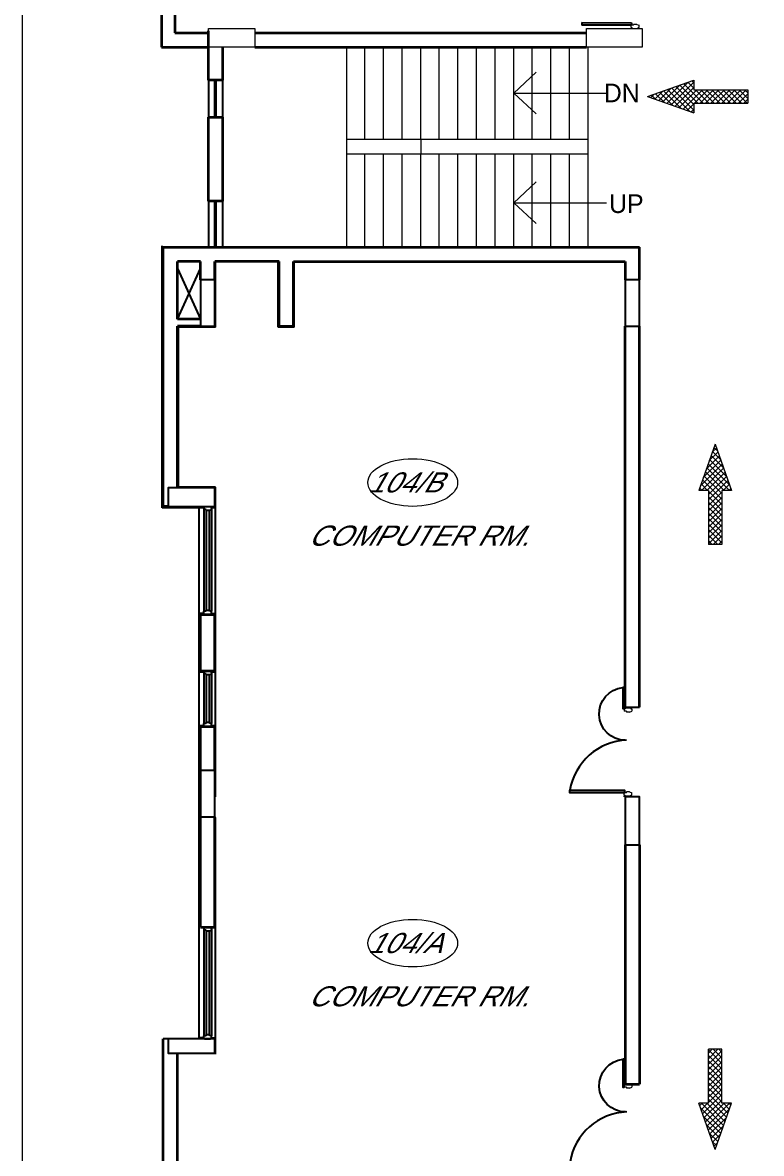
# Model space of a CAD drawing. Extents: x 681461 to 1380439, y -183990 to 19328.
# Drawn here: x 706745 to 718667, y -160609 to -142364 of the extents above; entities that cross this region are included whole.
import ezdxf
from ezdxf.enums import TextEntityAlignment as Align

# ---------------------------------------------------------------- set-up
doc = ezdxf.new("R2010")
doc.units = 0
doc.header["$LTSCALE"] = 900
doc.header["$MEASUREMENT"] = 0
for name, color, linetype in [('1', 7, 'CONTINUOUS'), ('door', 163, 'CONTINUOUS'), ('TEXT', 2, 'CONTINUOUS'), ('WALL', 1, 'CONTINUOUS')]:
    doc.layers.add(name, color=color, linetype=linetype)
doc.layers.add('ELE', color=50, linetype='CONTINUOUS', lineweight=20)
doc.styles.add('ROMANS', font='arial.ttf')
pattern_1 = [(45, (11128.49, 24217.9), (-44.194174, 44.194174), []), (135, (11128.49, 24217.9), (-44.194174, -44.194174), [])]

# ---------------------------------------------------------------- blocks, each defined once
blk = doc.blocks.new('REDFRAME')
at = {"layer": '1', "linetype": 'ByBlock', "lineweight": 13}
for p, q in [((-95, 0), (-95, -15)), ((-95, 0), (0, 0)), ((0, 0), (0, -15)), ((-110, -15), (-110, -50)), ((-110, -15), (-95, -15)), ((-110, -15), (-110, -50)), ((-72, -50), (-110, -50)), ((-72, -50), (-72, -65)), ((-22, -65), (-72, -65)), ((-22, -65), (15, -50)), ((0, -15), (15, -15)), ((15, -15), (15, -50))]:
    blk.add_line(p, q, dxfattribs=at)

msp = doc.modelspace()

# ---------------------------------------------------------------- hatches: boundary and pattern name
at = {"layer": 'door', "linetype": 'ByBlock', "lineweight": 13, "ltscale": 1.25}
h = msp.add_hatch(dxfattribs=at)
h.set_pattern_fill('ANSI37', color=3, scale=500, angle=90)
h.set_pattern_definition([(135, (543445, -850347.1), (-44.194174, -44.194174), []), (225, (543445, -850347.1), (44.194174, -44.194174), [])])
h.paths.add_polyline_path([(717576, -143448.1), (717576, -143293.1), (716831, -143556.1), (717576, -143819.1), (717576, -143664.1), (718447, -143664.1), (718447, -143448.1)])
h = msp.add_hatch(dxfattribs=at)
h.set_pattern_fill('ANSI37', color=3, scale=500)
h.set_pattern_definition(pattern_1)
h.paths.add_polyline_path([(718027.5, -149913.1), (718182.5, -149913.1), (717919.5, -149168.1), (717656.5, -149913.1), (717811.5, -149913.1), (717811.5, -150784.1), (718027.5, -150784.1)])
h = msp.add_hatch(dxfattribs=at)
h.set_pattern_fill('ANSI37', color=3, scale=500)
h.set_pattern_definition(pattern_1)
h.paths.add_polyline_path([(718027.5, -159801.1), (718027.5, -158930.1), (717811.5, -158930.1), (717811.5, -159801.1), (717656.5, -159801.1), (717919.5, -160546.1), (718182.5, -159801.1)])

# ---------------------------------------------------------------- linework, layer by layer
at = {"layer": 'door', "color": 7, "lineweight": 35, "ltscale": 1.25}
for p, q in [((708984.6, -139232.8), (708984.5, -142758.5)), ((709199.6, -139382.9), (709199.5, -142528.5)), ((709199.5, -142528.5), (709744.5, -142528.5)), ((709744.5, -143291.6), (709744.5, -142495.4)), ((710494.5, -142528.5), (715845.1, -142528.5)), ((708984.5, -142758.5), (709744.5, -142758.5)), ((709969.5, -142757.9), (709969.5, -143291.6)), ((710494.5, -142757.9), (715845.1, -142757.9)), ((709969.5, -143291.6), (709744.5, -143291.6)), ((709744.5, -143891.6), (709969.5, -143891.6)), ((709744.5, -145247.2), (709744.5, -143891.6)), ((709969.5, -143891.6), (709969.5, -145247.2)), ((709969.5, -145247.2), (709744.5, -145247.2)), ((709014.5, -150172.9), (709014.5, -145987.9)), ((709014.5, -145987.9), (716699.5, -145987.9)), ((716699.5, -146512.9), (716699.5, -145987.9)), ((709244.5, -147147.9), (709244.5, -146217.9)), ((709614.5, -146217.9), (709244.5, -146217.9)), ((709614.5, -146512.9), (709614.5, -146217.9)), ((709844.5, -146512.9), (709844.5, -146217.9)), ((710884.5, -146217.9), (709844.5, -146217.9)), ((710884.5, -147262.9), (710884.5, -146217.9)), ((711114.5, -146217.9), (716469.5, -146217.9)), ((711114.5, -147262.9), (711114.5, -146217.9)), ((716469.5, -146217.9), (716469.5, -146512.9)), ((709614.5, -147147.9), (709244.5, -147147.9)), ((709244.5, -149872.9), (709244.5, -147262.9)), ((709614.5, -147262.9), (709244.5, -147262.9)), ((710884.5, -147262.9), (711114.5, -147262.9)), ((716469.5, -153407.9), (716469.5, -147262.9)), ((716699.5, -153407.9), (716699.5, -147262.9)), ((709094.5, -150172.9), (709014.5, -150172.9)), ((709614.5, -152822.6), (709614.5, -151912.9)), ((709614.5, -151912.9), (709844.5, -151912.9)), ((709614.5, -151912.9), (709844.5, -151912.9)), ((709844.5, -152822.6), (709844.5, -151912.9)), ((709614.5, -152822.6), (709844.5, -152822.6)), ((709614.5, -154429.9), (709614.5, -153722.9)), ((709614.5, -153722.9), (709844.5, -153722.9)), ((709844.5, -154429.9), (709844.5, -153722.9)), ((709614.5, -156960.1), (709614.5, -155179.9)), ((709844.5, -156432.9), (709844.5, -155179.9)), ((716469.5, -155632.9), (716469.5, -159490.4)), ((716699.5, -155632.9), (716699.5, -159490.4)), ((709844.5, -156960.1), (709844.5, -156327.8)), ((709614.5, -156960.1), (709844.5, -156960.1)), ((709014.5, -161542.9), (709014.5, -158759.9)), ((709244.5, -161312.9), (709244.5, -158989.9)), ((716469.5, -159490.4), (716699.5, -159490.4))]:
    msp.add_line(p, q, dxfattribs=at)
at = {"layer": 'door'}
msp.add_line((716568.4, -142365.5), (716568.4, -142406.1), dxfattribs=at)
at = {"layer": 'door', "color": 222, "linetype": 'ByBlock', "lineweight": 13, "ltscale": 1.25}
for p, q in [((711969.5, -142758.5), (711969.5, -145987.9)), ((712269.5, -144242.9), (712269.5, -142758.5)), ((712569.5, -144242.9), (712569.5, -142757.9)), ((712869.5, -144242.9), (712869.5, -142758.5)), ((713169.5, -144242.9), (713169.5, -142758.5)), ((713469.5, -144242.9), (713469.5, -142758.5)), ((713769.5, -144242.9), (713769.5, -142758.5)), ((714069.5, -144242.9), (714069.5, -142757.9)), ((714369.5, -144242.9), (714369.5, -142758.5)), ((714669.5, -144242.9), (714669.5, -142758.5)), ((714969.5, -144242.9), (714969.5, -142758.5)), ((715269.5, -144242.9), (715269.5, -142758.5)), ((715569.5, -144242.9), (715569.5, -142757.9)), ((715869.5, -145987.9), (715869.5, -142758.5)), ((711969.5, -144242.9), (715869.5, -144242.9)), ((713169.5, -144242.9), (713169.5, -144482.9)), ((711969.5, -144482.9), (715869.5, -144482.9)), ((712269.5, -145987.9), (712269.5, -144483.5)), ((712569.5, -145987.9), (712569.5, -144483.5)), ((712869.5, -145987.9), (712869.5, -144483.5)), ((713169.5, -145987.9), (713169.5, -144483.5)), ((713469.5, -145987.9), (713469.5, -144483.5)), ((713769.5, -145987.9), (713769.5, -144482.9)), ((714069.5, -145987.9), (714069.5, -144482.9)), ((714369.5, -145987.9), (714369.5, -144483.5)), ((714669.5, -145987.9), (714669.5, -144483.5)), ((714969.5, -145987.9), (714969.5, -144482.9)), ((715269.5, -145987.9), (715269.5, -144482.9)), ((715569.5, -145987.9), (715569.5, -144483.5))]:
    msp.add_line(p, q, dxfattribs=at)
at = {"layer": 'door', "color": 3, "linetype": 'ByBlock', "lineweight": 13, "ltscale": 1.25}
for p, q in [((714669.5, -143500.7), (715035, -143163)), ((716831, -143556.1), (717576, -143293.1)), ((717576, -143293.1), (717576, -143448.1)), ((714669.5, -143500.7), (715035, -143838.4)), ((714669.5, -143500.7), (716169.5, -143500.7)), ((716831, -143556.1), (717576, -143819.1)), ((717576, -143448.1), (718447, -143448.1)), ((718447, -143448.1), (718447, -143664.1)), ((717576, -143664.1), (718447, -143664.1)), ((717576, -143664.1), (717576, -143819.1)), ((714669.5, -145270.4), (715035, -144932.6)), ((714669.5, -145270.4), (715035, -145608.1)), ((714669.5, -145270.4), (716169.5, -145270.4)), ((717919.5, -149168.1), (717656.5, -149913.1)), ((717919.5, -149168.1), (718182.5, -149913.1)), ((717811.5, -149913.1), (717656.5, -149913.1)), ((717811.5, -149913.1), (717811.5, -150784.1)), ((718182.5, -149913.1), (718027.5, -149913.1)), ((718027.5, -149913.1), (718027.5, -150784.1)), ((718027.5, -150784.1), (717811.5, -150784.1)), ((717811.5, -159801.1), (717811.5, -158930.1)), ((718027.5, -158930.1), (717811.5, -158930.1)), ((718027.5, -159801.1), (718027.5, -158930.1)), ((717919.5, -160546.1), (717656.5, -159801.1)), ((717811.5, -159801.1), (717656.5, -159801.1)), ((717919.5, -160546.1), (718182.5, -159801.1)), ((718182.5, -159801.1), (718027.5, -159801.1))]:
    msp.add_line(p, q, dxfattribs=at)
at = {"layer": 'door', "color": 4, "linetype": 'ByBlock', "ltscale": 1.25}
msp.add_line((716469.5, -153407.9), (716699.5, -153407.9), dxfattribs=at)
at = {"layer": 'door', "color": 222, "linetype": 'ByBlock', "lineweight": 13, "ltscale": 1.25}
for points in [[(706745, -120071), (728731.6, -120071), (728731.6, -183990), (706745, -183990)], [(709744.5, -142457.9), (710494.5, -142457.9), (710494.5, -142757.9), (709744.5, -142757.9)], [(715845.1, -142457.3), (716744.5, -142457.3), (716744.5, -142757.9), (715845.1, -142757.9)]]:
    msp.add_lwpolyline(points, close=True, dxfattribs=at)
at = {"layer": 'door', "color": 4, "linetype": 'ByBlock', "lineweight": 9, "ltscale": 1.25}
for centre in [(713040, -149785.4), (713040, -157217.1)]:
    msp.add_ellipse(centre, major_axis=(-725, 0), ratio=0.5296552, dxfattribs=at)
at = {"layer": 'WALL', "color": 8, "linetype": 'ByBlock'}
for p, q in [((715768.4, -142364.4), (715768.4, -142405)), ((715768.4, -142364.4), (716568.4, -142365.5)), ((716568.4, -142406.1), (715768.4, -142405)), ((709744.5, -143291.6), (709744.5, -143891.6)), ((709849.6, -143891.6), (709849.6, -143291.6)), ((709866.1, -143891.6), (709866.1, -143291.6)), ((709969.5, -143291.6), (709969.5, -143891.6)), ((709744.5, -145247.2), (709744.5, -145967.9)), ((709849.6, -145967.9), (709849.6, -145247.2)), ((709866.1, -145967.9), (709866.1, -145247.2)), ((709969.5, -145247.2), (709969.5, -145967.9)), ((709667, -150222.9), (709667, -151862.9)), ((709705, -150237.9), (709705, -151847.9)), ((709755, -150237.9), (709755, -151847.9)), ((709792, -150187.9), (709859.5, -150187.9)), ((709792, -150222.9), (709792, -151862.9)), ((709667, -151897.9), (709594.5, -151897.9)), ((709792, -151897.9), (709859.5, -151897.9)), ((709594.5, -152837.6), (709667, -152837.6)), ((709667, -152872.6), (709667, -153672.9)), ((709705, -152887.6), (709705, -153657.9)), ((709755, -152887.6), (709755, -153657.9)), ((709792, -152837.6), (709859.5, -152837.6)), ((709792, -152872.6), (709792, -153672.9)), ((709859.5, -154858.8), (709859.5, -152822.6)), ((709594.5, -153707.9), (709667, -153707.9)), ((709792, -153707.9), (709859.5, -153707.9)), ((709667, -157010.1), (709667, -158710.5)), ((709705, -157025.1), (709705, -158695.5)), ((709755, -157025.1), (709755, -158695.5)), ((709792, -156960.8), (709792, -158710.5)), ((709667, -158745.5), (709594.5, -158745.5)), ((709792, -158745.5), (709859.5, -158745.5))]:
    msp.add_line(p, q, dxfattribs=at)
at = {"layer": 'WALL', "color": 8, "linetype": 'Continuous'}
for p, q in [((708994.5, -150192.9), (708994.5, -145967.9)), ((709859.5, -147277.9), (709859.5, -146232.9)), ((710869.5, -147277.9), (710869.5, -146232.9)), ((711129.5, -147277.9), (711129.5, -146232.9)), ((709259.5, -149857.9), (709259.5, -147277.9)), ((709859.5, -147277.9), (709259.5, -147277.9)), ((711129.5, -147277.9), (710869.5, -147277.9)), ((709859.5, -149857.9), (709259.5, -149857.9)), ((709859.5, -150192.9), (709859.5, -149857.9)), ((709667, -150192.9), (708994.5, -150192.9))]:
    msp.add_line(p, q, dxfattribs=at)
at = {"layer": 'WALL', "color": 9}
for p, q in [((709244.5, -146332.9), (709614.5, -147147.9)), ((709244.5, -147147.9), (709614.5, -146332.9))]:
    msp.add_line(p, q, dxfattribs=at)
at = {"layer": 'WALL', "color": 8}
for p, q in [((709594.5, -158739.9), (709594.5, -150192.9)), ((709859.5, -152822.6), (709859.5, -150192.9)), ((716454.5, -154842.9), (716454.5, -154858.8)), ((709859.5, -156080.3), (709859.5, -155190.9)), ((709859.5, -156417.9), (709859.5, -156065.3)), ((709859.5, -159009.9), (709859.5, -156342.8))]:
    msp.add_line(p, q, dxfattribs=at)
at = {"layer": 'WALL', "color": 1, "linetype": 'ByBlock'}
for p, q in [((709667, -150187.9), (709667, -150222.9)), ((709667, -150187.9), (709667, -150222.9)), ((709667, -150187.9), (709682, -150187.9)), ((709705, -150222.9), (709667, -150222.9)), ((709682, -150172.9), (709777, -150172.9)), ((709682, -150172.9), (709682, -150187.9)), ((709705, -150222.9), (709705, -150237.9)), ((709755, -150237.9), (709705, -150237.9)), ((709755, -150237.9), (709792, -150222.9)), ((709777, -150172.9), (709777, -150187.9)), ((709777, -150187.9), (709792, -150187.9)), ((709792, -150187.9), (709792, -150222.9)), ((709705, -151862.9), (709667, -151862.9)), ((709667, -151897.9), (709667, -151862.9)), ((709667, -151897.9), (709667, -151862.9)), ((709667, -151897.9), (709682, -151897.9)), ((709682, -151912.9), (709682, -151897.9)), ((709682, -151912.9), (709777, -151912.9)), ((709755, -151847.9), (709705, -151847.9)), ((709705, -151862.9), (709705, -151847.9)), ((709755, -151847.9), (709792, -151862.9)), ((709777, -151897.9), (709792, -151897.9)), ((709777, -151912.9), (709777, -151897.9)), ((709792, -151897.9), (709792, -151862.9)), ((709614.5, -152822.6), (709844.5, -152822.6)), ((709667, -152837.6), (709667, -152872.6)), ((709667, -152837.6), (709682, -152837.6)), ((709667, -152837.6), (709667, -152872.6)), ((709705, -152872.6), (709667, -152872.6)), ((709682, -152822.6), (709682, -152837.6)), ((709682, -152822.6), (709777, -152822.6)), ((709705, -152872.6), (709705, -152887.6)), ((709755, -152887.6), (709705, -152887.6)), ((709755, -152887.6), (709792, -152872.6)), ((709777, -152822.6), (709777, -152837.6)), ((709777, -152837.6), (709792, -152837.6)), ((709792, -152837.6), (709792, -152872.6)), ((709667, -153707.9), (709667, -153672.9)), ((709667, -153707.9), (709667, -153672.9)), ((709705, -153672.9), (709667, -153672.9)), ((709667, -153707.9), (709682, -153707.9)), ((709682, -153722.9), (709682, -153707.9)), ((709682, -153722.9), (709777, -153722.9)), ((709705, -153672.9), (709705, -153657.9)), ((709755, -153657.9), (709705, -153657.9)), ((709755, -153657.9), (709792, -153672.9)), ((709777, -153722.9), (709777, -153707.9)), ((709777, -153707.9), (709792, -153707.9)), ((709792, -153707.9), (709792, -153672.9)), ((709667, -156975.1), (709667, -157010.1)), ((709667, -156975.1), (709667, -157010.1)), ((709667, -156975.1), (709682, -156975.1)), ((709705, -157010.1), (709667, -157010.1)), ((709682, -156960.1), (709682, -156975.1)), ((709682, -156960.1), (709777, -156960.1)), ((709705, -157010.1), (709705, -157025.1)), ((709755, -157025.1), (709705, -157025.1)), ((709755, -157025.1), (709792, -157010.1)), ((709777, -156960.1), (709777, -156975.1)), ((709777, -156975.1), (709792, -156975.1)), ((709792, -156975.1), (709792, -157010.1)), ((709705, -158710.5), (709667, -158710.5)), ((709667, -158745.5), (709667, -158710.5)), ((709667, -158745.5), (709667, -158710.5)), ((709755, -158695.5), (709705, -158695.5)), ((709705, -158710.5), (709705, -158695.5)), ((709755, -158695.5), (709792, -158710.5)), ((709792, -158745.5), (709792, -158710.5)), ((709667, -158745.5), (709682, -158745.5)), ((709682, -158760.5), (709682, -158745.5)), ((709682, -158760.5), (709777, -158760.5)), ((709777, -158760.5), (709777, -158745.5)), ((709777, -158745.5), (709792, -158745.5))]:
    msp.add_line(p, q, dxfattribs=at)
at = {"layer": 'WALL'}
msp.add_line((709094.5, -158759.9), (709014.5, -158759.9), dxfattribs=at)
at = {"layer": 'WALL', "color": 6}
for points in [[(709614.5, -147262.9), (709844.5, -147262.9), (709844.5, -146512.9), (709614.5, -146512.9)], [(716469.5, -147262.9), (716699.5, -147262.9), (716699.5, -146512.9), (716469.5, -146512.9)], [(709094.5, -150172.9), (709844.5, -150172.9), (709844.5, -149872.9), (709094.5, -149872.9)], [(709614.5, -155179.9), (709844.5, -155179.9), (709844.5, -154429.9), (709614.5, -154429.9)], [(716469.5, -155632.9), (716699.5, -155632.9), (716699.5, -154857.9), (716469.5, -154857.9)], [(709844.5, -158989.9), (709844.5, -158759.9), (709094.5, -158759.9), (709094.5, -158989.9)]]:
    msp.add_lwpolyline(points, close=True, dxfattribs=at)
at = {"layer": 'WALL', "color": 8, "linetype": 'ByBlock'}
for points in [[(716469.7, -153942.9, -0.9477043), (716432.2, -153092.9, -0.3570172)], [(716472.1, -159940.4, -0.9477043), (716434.6, -159090.5, -0.3570172)]]:
    msp.add_lwpolyline(points, format="xyb", dxfattribs=at)
for points in [[(716429.7, -153092.9), (716429.7, -153430.1), (716451, -153430.1), (716451, -153092.9)], [(715576.3, -154749.9), (716455.5, -154751.1), (716455.5, -154791.7), (715576.3, -154790.5)], [(716429.7, -159090.5), (716429.7, -159540.4), (716451, -159540.4), (716451, -159090.5)]]:
    msp.add_lwpolyline(points, close=True, dxfattribs=at)
for centre in [(716527.1, -154906), (716529.5, -160903.6)]:
    msp.add_arc(centre, 963.5, 92.05492, 170.67759, dxfattribs=at)

# ---------------------------------------------------------------- block references
at = {"layer": 'WALL', "color": 8, "linetype": 'ByBlock', "xscale": -1, "rotation": 180}
for p in [(716677, -142457.3), (716562.1, -154842.9)]:
    msp.add_blockref('REDFRAME', p, dxfattribs=at)
at = {"layer": 'WALL', "color": 8, "linetype": 'ByBlock'}
for p in [(716562.1, -153422.9), (716562.1, -159490.4)]:
    msp.add_blockref('REDFRAME', p, dxfattribs=at)

# ---------------------------------------------------------------- texts
at = {"layer": 'ELE', "color": 3}
for s, p in [('DN', (716124, -143649)), ('UP', (716209, -145436))]:
    msp.add_text(s, height=300, dxfattribs=at).set_placement(p)
at = {"layer": 'TEXT', "color": 4, "style": 'ROMANS', "oblique": 30}
for s, p in [('104/B', (712907.5, -149777.1)), ('104/A', (712907.5, -157208.8))]:
    msp.add_text(s, height=325, dxfattribs=at).set_placement(p, align=Align.MIDDLE)
at = {"layer": 'TEXT', "color": 0, "style": 'ROMANS', "oblique": 30}
for p in [(713127.5, -150642.1), (713127.5, -158073.8)]:
    msp.add_text('COMPUTER RM.', height=325, dxfattribs=at).set_placement(p, align=Align.MIDDLE)

doc.saveas('drawing.dxf')
